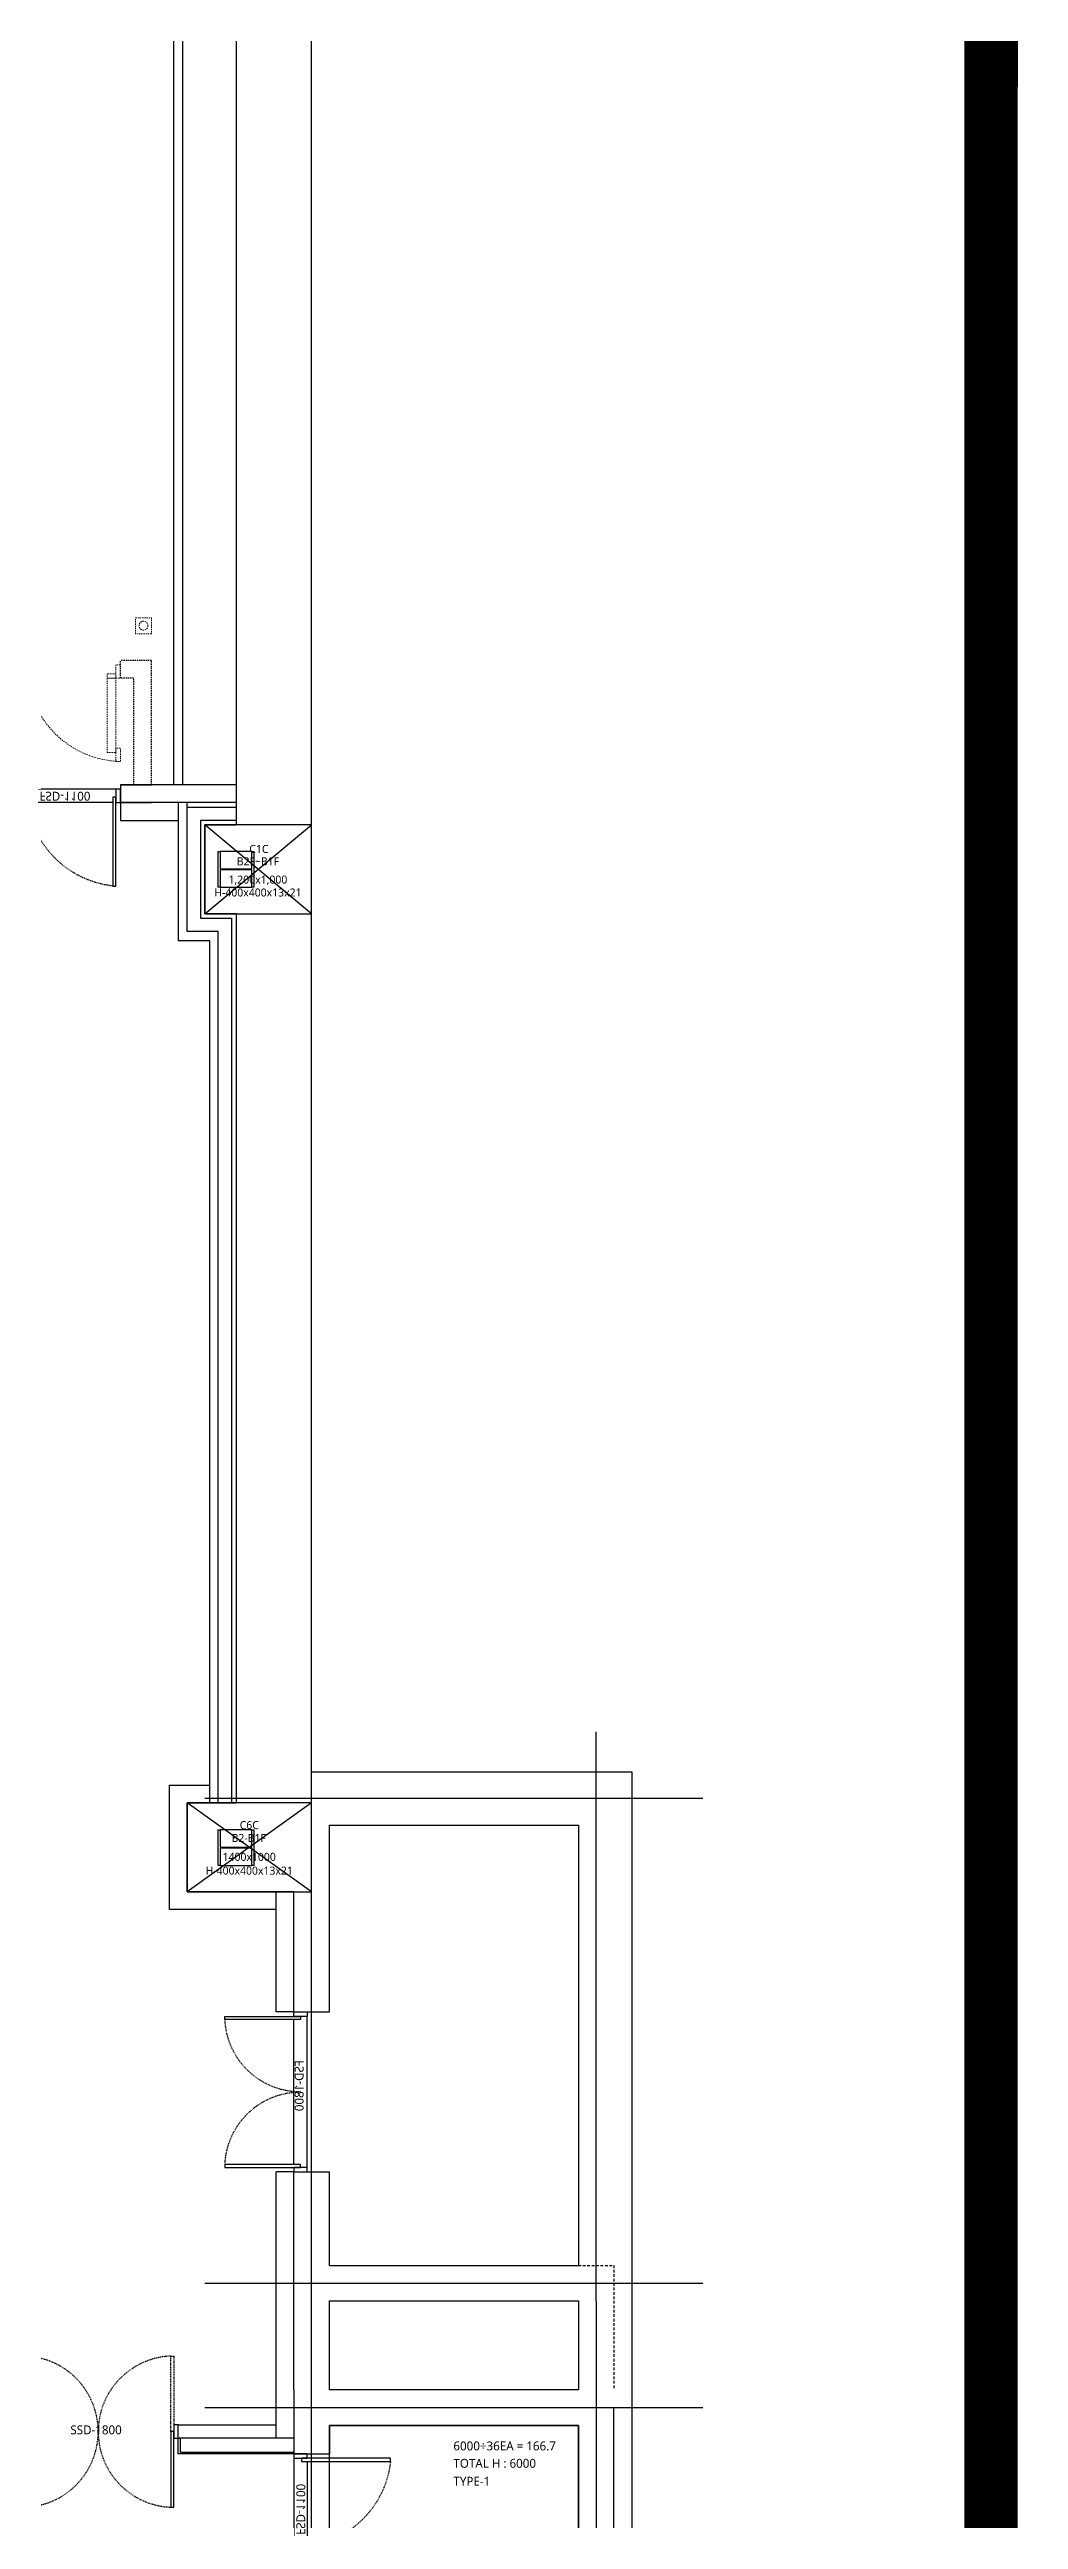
# Model space of a CAD drawing. Header units: millimetres. Extents: x 13515 to 183937, y -33900 to -660.
# Drawn here: x 60282.2 to 60452.7, y -20700.9 to -20266.1 of the extents above; entities that cross this region are included whole.
import ezdxf
from ezdxf.enums import TextEntityAlignment as Align

# ---------------------------------------------------------------- set-up
doc = ezdxf.new("R2010")
doc.units = ezdxf.units.MM
doc.header["$LTSCALE"] = 100
doc.header["$MEASUREMENT"] = 0
doc.linetypes.add('-HID', pattern=[2.5, 1.5, -1])
doc.linetypes.add('HID', pattern=[2.5, 1.5, -1])
doc.layers.get('0').update_dxf_attribs({"linetype": 'CONTINUOUS'})
doc.layers.get('Defpoints').update_dxf_attribs({"color": 171, "linetype": 'CONTINUOUS'})
doc.layers.add('#프레임 라인', color=189, linetype='CONTINUOUS', plot=False)
for name, color, linetype in [('COL', 2, 'CONTINUOUS'), ('COL-STEEL', 2, 'CONTINUOUS'), ('DOOR', 4, 'CONTINUOUS'), ('DOOR ELE', 253, 'CONTINUOUS'), ('DOOR(OPEN ELE)', 5, 'CONTINUOUS'), ('ELE9', 9, 'CONTINUOUS'), ('FIN(패널-200글라스울64k)', 4, 'CONTINUOUS'), ('FIN(패널-T150 방열)', 9, 'CONTINUOUS'), ('STEEL', 5, 'CONTINUOUS'), ('단열패널-방열문(저온공사분)', 251, 'CONTINUOUS')]:
    doc.layers.add(name, color=color, linetype=linetype)
doc.styles.add('TE', font='malgun_0.ttf')
doc.styles.add('나눔바른고딕', font='NanumBarunGothic.ttf')

# ---------------------------------------------------------------- blocks, each defined once
blk = doc.blocks.new('A$C03A90DB8')
at = {"layer": 'DOOR'}
for points in [[(0, 924), (50, 924), (50, 774), (0, 774)], [(1800, 924), (1750, 924), (1750, 774), (1800, 774)]]:
    blk.add_lwpolyline(points, close=True, dxfattribs=at)
for points in [[(50, 0), (50, 849), (85, 849), (85, 0)], [(1750, 0), (1750, 849), (1715, 849), (1715, 0)], [(85, 0), (50, 0)], [(1715, 0), (1750, 0)]]:
    blk.add_lwpolyline(points, dxfattribs=at)
at = {"layer": 'DOOR(OPEN ELE)', "linetype": 'HID', "ltscale": 0.05}
for points in [[(50, 1699), (50, 849), (85, 849), (85, 1699)], [(85, 1699), (50, 1699)], [(1750, 1699), (1750, 849), (1715, 849), (1715, 1699)], [(1715, 1699), (1750, 1699)]]:
    blk.add_lwpolyline(points, dxfattribs=at)
for centre, start, end in [((50, 849), 0, 87.6401), ((1750, 849), 92.3599, 180), ((50, 849), 272.3599, 0), ((1750, 849), 180, 267.6401)]:
    blk.add_arc(centre, 850, start, end, dxfattribs=at)
at = {"layer": 'Defpoints', "style": '나눔바른고딕'}
blk.add_text('SSD-1800', height=100, dxfattribs=at).set_placement((587, 819))
blk = doc.blocks.new('*U128')
at = {"layer": 'Defpoints'}
for p, q in [((-200, -21), (-200, -379)), ((-6.5, -200), (6.5, -200)), ((200, -379), (200, -21))]:
    blk.add_line(p, q, dxfattribs=at)
at = {"layer": 'STEEL', "color": 0, "linetype": 'ByBlock'}
blk.add_lwpolyline([(200, -379), (200, -400), (-200, -400), (-200, -379), (-6.5, -379), (-6.5, -21), (-200, -21), (-200, 0), (200, 0), (200, -21), (6.5, -21), (6.5, -379)], close=True, dxfattribs=at)
blk = doc.blocks.new('C1C-B2-B1F')
at = {"layer": '#프레임 라인', "ltscale": 0.1}
blk.add_lwpolyline([(600, -500), (600, 500), (-600, 500), (-600, -500)], close=True, dxfattribs=at)
at = {"layer": 'COL', "ltscale": 0.1}
blk.add_lwpolyline([(600, -500), (600, 500), (-600, 500), (-600, -500)], close=True, dxfattribs=at)
at = {"layer": 'Defpoints'}
for p, q in [((-600, -500), (600, 500)), ((600, -500), (-600, 500))]:
    blk.add_line(p, q, dxfattribs=at)
at = {"layer": 'COL-STEEL', "rotation": 90}
blk.add_blockref('*U128', (-450, 0), dxfattribs=at)
at = {"layer": 'Defpoints', "style": 'TE'}
for s, p in [('B2F~B1F', (-4, 44)), ('C1C', (7, 184)), ('H-400x400x13x21', (-4, -306)), ('1,200x1,000', (-4, -161))]:
    blk.add_text(s, height=90, dxfattribs=at).set_placement(p, align=Align.CENTER)
blk = doc.blocks.new('*U129')
at = {"layer": 'Defpoints'}
for p, q in [((-200, -21), (-200, -379)), ((-6.5, -200), (6.5, -200)), ((200, -379), (200, -21))]:
    blk.add_line(p, q, dxfattribs=at)
at = {"layer": 'STEEL', "color": 0, "linetype": 'ByBlock'}
blk.add_lwpolyline([(200, -379), (200, -400), (-200, -400), (-200, -379), (-6.5, -379), (-6.5, -21), (-200, -21), (-200, 0), (200, 0), (200, -21), (6.5, -21), (6.5, -379)], close=True, dxfattribs=at)
blk = doc.blocks.new('C6C-B2-B1F')
at = {"layer": 'COL', "ltscale": 0.1}
blk.add_lwpolyline([(700, -500), (700, 500), (-700, 500), (-700, -500)], close=True, dxfattribs=at)
at = {"layer": 'Defpoints', "ltscale": 10000}
for p, q in [((700, -500), (-700, 500)), ((700, 500), (-700, -500))]:
    blk.add_line(p, q, dxfattribs=at)
at = {"layer": 'COL-STEEL', "rotation": 90}
blk.add_blockref('*U129', (-350, -3), dxfattribs=at)
at = {"layer": 'Defpoints', "style": 'TE'}
for s, p in [('C6C', (-1, 206)), ('B2-B1F', (-7, 61)), ('H-400x400x13x21', (-2, -306)), ('1400x1000', (-2, -151))]:
    blk.add_text(s, height=90, dxfattribs=at).set_placement(p, align=Align.CENTER)
blk = doc.blocks.new('A$C48EA7C17')
at = {"layer": 'DOOR'}
for points in [[(965, 1088), (1000, 1088), (1000, 88), (965, 88)], [(-50, 0), (0, 0), (0, 150), (-50, 150)], [(1050, 0), (1000, 0), (1000, 150), (1050, 150)]]:
    blk.add_lwpolyline(points, close=True, dxfattribs=at)
at = {"layer": 'DOOR ELE', "ltscale": 0.1}
for points in [[(965, 150), (0, 150)], [(1000, 0), (0, 0)]]:
    blk.add_lwpolyline(points, dxfattribs=at)
at = {"layer": 'DOOR(OPEN ELE)', "linetype": 'HID', "ltscale": 0.05}
blk.add_arc((1084, 7), 1087, 96.2785, 175.7623, dxfattribs=at)
at = {"layer": 'Defpoints', "style": '나눔바른고딕'}
blk.add_text('FSD-1100', height=100, dxfattribs=at).set_placement((139, 28))
blk = doc.blocks.new('A$C236D454C')
at = {"layer": 'FIN(패널-200글라스울64k)', "ltscale": 1000}
for points in [[(0, 1112), (350, 1112)], [(350, 1112), (350, 912)], [(1450, 1112), (1450, 912)], [(1450, 1112), (1800, 1112)], [(350, 912), (0, 912)], [(1450, 912), (1800, 912)]]:
    blk.add_lwpolyline(points, dxfattribs=at)
at = {"layer": 'FIN(패널-T150 방열)', "linetype": '-HID', "ltscale": 0.1}
for points in [[(350, 2512), (0, 2512), (0, 1112)], [(350, 2312), (350, 2512)], [(1800, 1112), (1800, 2512), (1450, 2512)], [(1450, 2312), (1450, 2512)], [(350, 2312), (200, 2312), (200, 1112)], [(1600, 1112), (1600, 2312), (1450, 2312)]]:
    blk.add_lwpolyline(points, dxfattribs=at)
at = {"layer": 'STEEL', "linetype": '-HID', "lineweight": 0, "ltscale": 0.1}
for p, q in [((0, 2992), (180, 2992)), ((0, 2812), (0, 2992)), ((180, 2812), (0, 2812)), ((180, 2992), (180, 2812)), ((1620, 2992), (1800, 2992)), ((1620, 2812), (1620, 2992)), ((1800, 2812), (1620, 2812)), ((1800, 2992), (1800, 2812))]:
    blk.add_line(p, q, dxfattribs=at)
for centre in [(90, 2902), (1710, 2902)]:
    blk.add_circle(centre, 50, dxfattribs=at)
at = {"layer": '단열패널-방열문(저온공사분)', "linetype": '-HID', "lineweight": 0, "ltscale": 0.1}
for points in [[(350, 2462), (400, 2462), (400, 2312), (350, 2312)], [(500, 2312), (500, 2362), (400, 2362), (400, 2312)], [(1400, 2312), (1400, 2362), (1300, 2362), (1300, 2312)], [(1300, 1475), (1400, 1475), (1400, 2312), (1300, 2312)], [(1450, 2462), (1400, 2462), (1400, 2312), (1450, 2312)], [(1450, 1375), (1450, 1525), (1400, 1525), (1400, 1375)]]:
    blk.add_lwpolyline(points, close=True, dxfattribs=at)
blk.add_arc((1474, 2451), 1076, 184.0279, 268.0719, dxfattribs=at)
at = {"ltscale": 0.1, "xscale": -1, "rotation": 180}
blk.add_blockref('A$C48EA7C17', (400, 1062), dxfattribs=at)
blk = doc.blocks.new('A$C6b786f6a')
at = {"layer": 'DOOR'}
for points in [[(50, 931), (50, 81), (85, 81), (85, 931)], [(85, 931), (50, 931)], [(1750, 931), (1750, 81), (1715, 81), (1715, 931)], [(1715, 931), (1750, 931)]]:
    blk.add_lwpolyline(points, dxfattribs=at)
for points in [[(0, 6), (50, 6), (50, 156), (0, 156)], [(1800, 6), (1750, 6), (1750, 156), (1800, 156)]]:
    blk.add_lwpolyline(points, close=True, dxfattribs=at)
at = {"layer": 'DOOR ELE', "ltscale": 0.05}
for points in [[(1750, 6), (50, 6)], [(1715, 156), (85, 156)]]:
    blk.add_lwpolyline(points, dxfattribs=at)
at = {"layer": 'DOOR(OPEN ELE)', "linetype": 'HID', "ltscale": 0.05}
for centre, start, end in [((50, 81), 0, 87.6401), ((1750, 81), 92.3599, 180)]:
    blk.add_arc(centre, 850, start, end, dxfattribs=at)
at = {"layer": 'Defpoints', "style": '나눔바른고딕'}
blk.add_text('FSD-1800', height=100, dxfattribs=at).set_placement((542, 47))
blk = doc.blocks.new('B2FF')
at = {"layer": 'ELE9', "ltscale": 0.1}
for p, q in [((37350074.7, 554196.3), (37350074.7, 555596.3)), ((37350074.7, 555596.3), (37350524.7, 555596.3)), ((37351874.7, 553046.3), (37351874.7, 555146.3)), ((37351874.7, 555146.3), (37354674.7, 555146.3)), ((37354674.7, 555146.3), (37354674.7, 550196.3)), ((37351274.7, 553046.3), (37351274.7, 554396.3)), ((37351274.7, 554196.3), (37350074.7, 554196.3)), ((37351674.7, 541596.3), (37351674.7, 549796.3)), ((37354874.7, 549796.3), (37354874.7, 541596.3)), ((37350474.7, 548596.3), (37356074.7, 548596.3))]:
    blk.add_line(p, q, dxfattribs=at)
at = {"layer": 'ELE9', "ltscale": 10, "const_width": 600}
blk.add_lwpolyline([(37150790.4, 525050.9), (37359310.2, 525050.9), (37359324.7, 647596.3), (37256431.7, 647586.4), (37163218.1, 647630.1)], dxfattribs=at)
at = {"layer": 'ELE9', "ltscale": 0.1}
for points in [[(37351674.7, 555746.3), (37351674.7, 623346.3)], [(37350124.7, 566846.3), (37350124.7, 599896.3)], [(37350224.7, 566846.3), (37350224.7, 599896.3)], [(37350824.7, 576396.3), (37350824.7, 566396.3)], [(37350824.7, 566846.3), (37349524.7, 566846.3)], [(37350824.7, 566646.3), (37349524.7, 566646.3)], [(37349524.7, 566646.3), (37349524.7, 566446.3)], [(37349524.7, 566446.3), (37350174.7, 566446.3)], [(37350274.7, 566596.3), (37350274.7, 566646.3), (37350174.7, 566646.3), (37350174.7, 565096.3), (37350524.7, 565096.3), (37350524.7, 555396.3)], [(37350824.7, 566446.3), (37350424.7, 566446.3), (37350424.7, 565346.3), (37350774.7, 565346.3), (37350774.7, 555396.3), (37350624.7, 555396.3), (37350624.7, 565196.3), (37350274.7, 565196.3), (37350274.7, 566596.3), (37350824.7, 566596.3)], [(37350824.7, 565396.3), (37350474.7, 565396.3), (37350474.7, 566396.3), (37350824.7, 566396.3)], [(37350824.7, 565396.3), (37350824.7, 555396.3)], [(37351674.7, 549796.3), (37351674.7, 556196.3)], [(37354874.7, 549796.3), (37354874.7, 556196.3)], [(37351674.7, 555746.3), (37355274.7, 555746.3), (37355274.7, 542396.3), (37351674.7, 542396.3), (37351674.7, 537696.3), (37350824.7, 537696.3)], [(37351474.7, 554396.3), (37350274.7, 554396.3), (37350274.7, 555396.3), (37350824.7, 555396.3)], [(37356074.7, 555446.3), (37350474.7, 555446.3)], [(37351474.7, 553046.3), (37351474.7, 554396.3)], [(37351474.7, 553046.3), (37351274.7, 553046.3)], [(37351474.7, 553046.3), (37351874.7, 553046.3)], [(37351274.7, 548251.3), (37351274.7, 551246.3)], [(37351474.7, 551246.3), (37351274.7, 551246.3)], [(37351474.7, 551246.3), (37351874.7, 551246.3)], [(37351474.7, 548796.3), (37351474.7, 551246.3)], [(37351874.7, 550196.3), (37351874.7, 551246.3)], [(37351874.7, 550196.3), (37354674.7, 550196.3)], [(37350474.7, 549996.3), (37356074.7, 549996.3)], [(37351874.7, 549796.3), (37354674.7, 549796.3)], [(37351874.7, 548796.3), (37351874.7, 549796.3)], [(37354674.7, 549796.3), (37354674.7, 548796.3)], [(37351474.7, 548796.3), (37351474.7, 548076.3)], [(37354674.7, 548796.3), (37351874.7, 548796.3)], [(37350174.7, 548401.3), (37351274.7, 548401.3)], [(37351474.7, 548251.3), (37350174.7, 548251.3), (37350174.7, 548401.3)], [(37351474.7, 537696.3), (37351474.7, 542596.3), (37355074.7, 542596.3), (37355074.7, 548596.3)], [(37354674.7, 548196.3), (37354674.7, 548396.3), (37351874.7, 548396.3), (37351874.7, 548076.3)], [(37351474.7, 548076.3), (37350174.7, 548076.3), (37350174.7, 548251.3), (37350194.7, 548251.3), (37350194.7, 548096.3), (37351474.7, 548096.3)], [(37354674.7, 547196.3), (37354674.7, 548196.3)], [(37351474.7, 548076.3), (37351874.7, 548076.3)]]:
    blk.add_lwpolyline(points, dxfattribs=at)
at = {"layer": 'ELE9', "linetype": '-HID', "ltscale": 0.2}
blk.add_lwpolyline([(37354674.7, 550196.3), (37355074.7, 550196.3), (37355074.7, 548796.3)], dxfattribs=at)
at = {"layer": 'ELE9', "ltscale": 0.1}
blk.add_lwpolyline([(37351874.7, 548396.3), (37354674.7, 548396.3), (37354674.7, 542996.3), (37351874.7, 542996.3)], close=True, dxfattribs=at)
for name, p in [('A$C236D454C', (37348074.7, 565733.8)), ('C1C-B2-B1F', (37351074.7, 565896.3)), ('C6C-B2-B1F', (37350974.7, 554896.3)), ('A$C03A90DB8', (37348374.7, 547477.1))]:
    blk.add_blockref(name, p, dxfattribs=at)
at = {"layer": 'ELE9', "ltscale": 0.1, "xscale": -1}
for name, p, rotation in [('A$C6b786f6a', (37351631.2, 553046.3), 90), ('A$C48EA7C17', (37351474.7, 547026.3), 270)]:
    blk.add_blockref(name, p, dxfattribs=dict(at, rotation=rotation))
at = {"layer": 'ELE9', "ltscale": 0.1, "style": '나눔바른고딕'}
for s, p in [('6000÷36EA = 166.7', (37353269, 548115.5)), ('TOTAL H : 6000', (37353269, 547919.8)), ('TYPE-1', (37353269, 547718.6))]:
    blk.add_text(s, height=100, dxfattribs=at).set_placement(p)

msp = doc.modelspace()

# ---------------------------------------------------------------- block references
at = {"xscale": 0.01565177005511743, "yscale": 0.01565177005511743, "zscale": 0.01565177005511743}
msp.add_blockref('B2FF', (-524291.51, -29267.72), dxfattribs=at)

doc.saveas('drawing.dxf')
